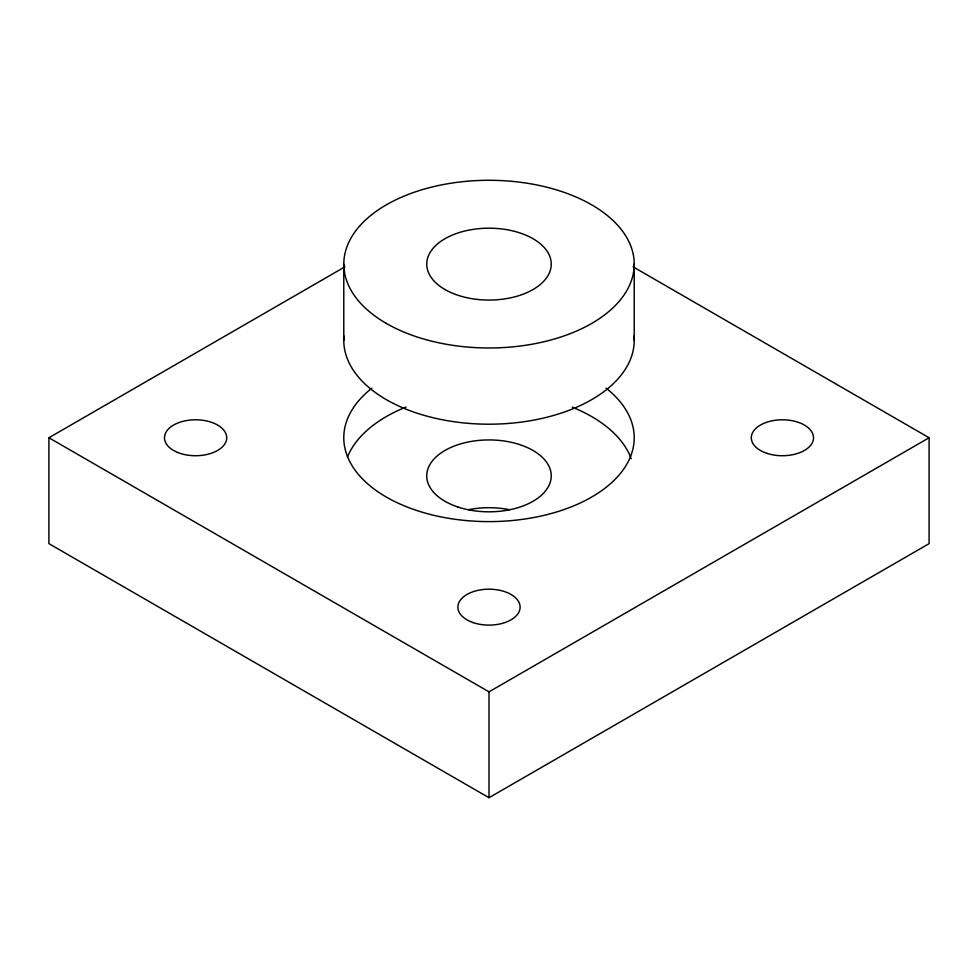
<?xml version="1.0" encoding="UTF-8"?>
<svg xmlns="http://www.w3.org/2000/svg" width="978" height="978" viewBox="0 0 978 978"><rect width="100%" height="100%" fill="white"/><g stroke="black" fill="none" stroke-linecap="round" stroke-linejoin="round"><path stroke-width="1.47" d="M633.059 266.835L929.1 437.753L929.1 543.634L489 797.718L48.9 543.634L48.9 437.753L344.941 266.835M48.9 437.753L489 691.849L929.1 437.753M634.221 264.121L634.221 340.356M489 691.849L489 797.718M343.779 264.121L343.779 340.356M468.658 509.672A62.237 35.929 0 0 1 509.342 509.672M606.03 388.119A145.221 83.851 0 0 1 586.397 499.954A145.221 83.851 0 0 1 391.701 500.002A145.221 83.851 0 0 1 371.884 388.18M347.483 457.044A145.221 83.851 0 0 1 406.09 407.031M572.252 407.166A145.221 83.851 0 0 1 631.152 458.706M634.025 335.992A145.221 83.851 0 0 1 489 424.195A145.221 83.851 0 0 1 343.975 335.992M766.838 453.315A31.125 17.971 0 0 0 813.525 437.753A31.125 17.971 0 0 0 766.838 422.203A31.125 17.971 0 0 0 766.838 453.315M472.961 622.546A31.125 17.971 0 0 0 520.113 607.472A31.125 17.971 0 0 0 473.914 591.433A31.125 17.971 0 0 0 472.961 622.546M177.617 452.423A31.125 17.971 0 0 0 226.59 439.415A31.125 17.971 0 0 0 182.593 421.432A31.125 17.971 0 0 0 177.617 452.423M457.875 506.995A62.237 35.929 0 0 0 551.237 475.87A62.237 35.929 0 0 0 457.875 444.745A62.237 35.929 0 0 0 457.875 506.995M386.31 323.412A145.221 83.851 0 0 0 629.282 285.833A145.221 83.851 0 0 0 451.408 183.143A145.221 83.851 0 0 0 386.31 323.412M444.99 289.537A62.237 35.929 0 0 0 549.123 273.424A62.237 35.929 0 0 0 472.887 229.414A62.237 35.929 0 0 0 444.99 289.537"/></g></svg>
